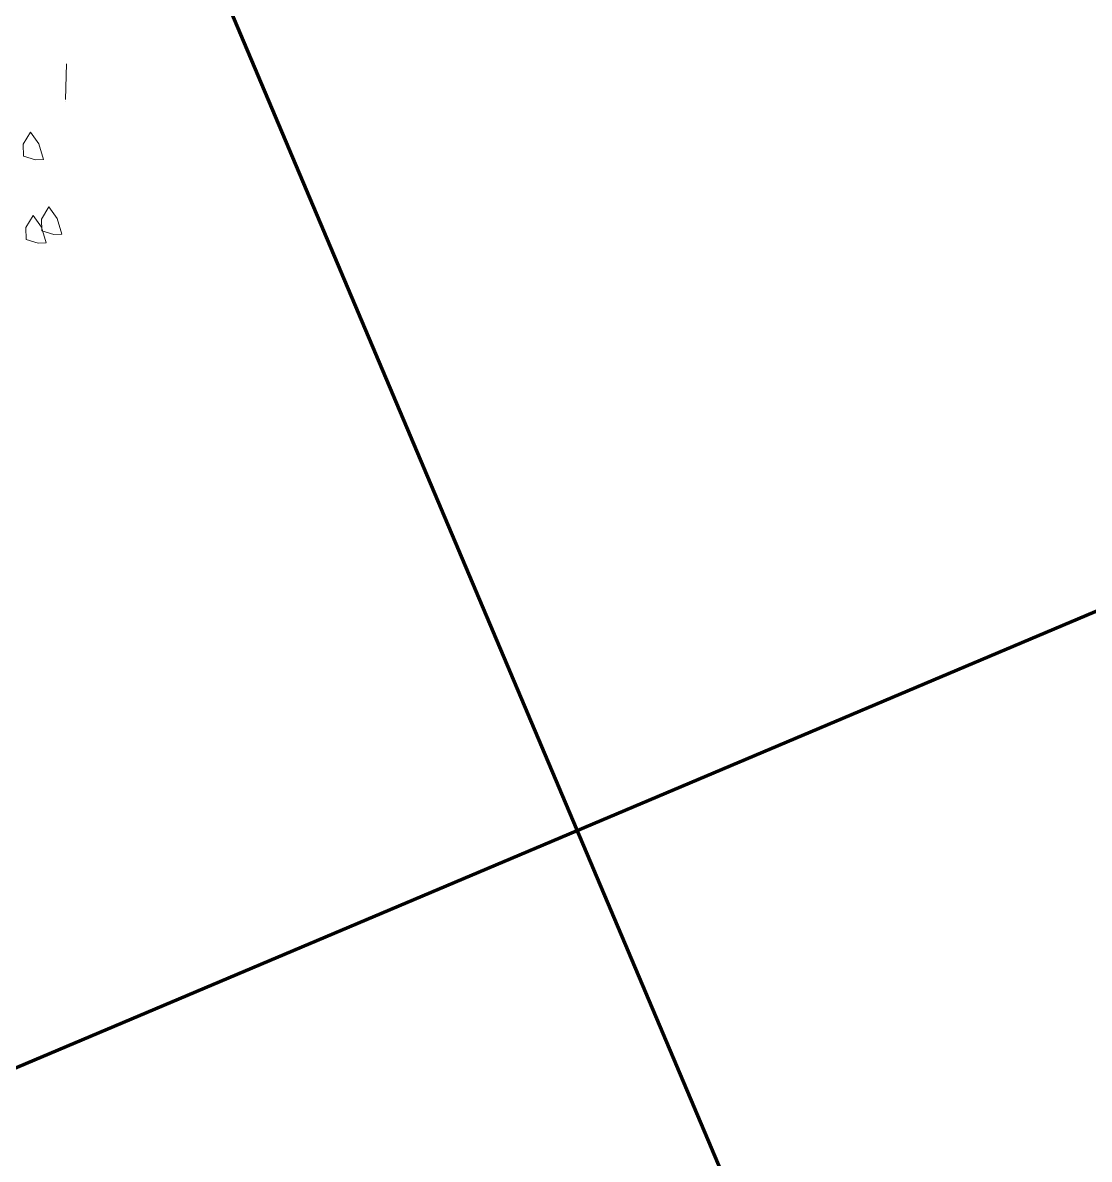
# Model space of a CAD drawing. Header units: millimetres. Extents: x 111 to 1506, y 14 to 566.
# Drawn here: x 253.21 to 254.801, y 162.738 to 164.433 of the extents above; entities that cross this region are included whole.
import ezdxf

# ---------------------------------------------------------------- set-up
doc = ezdxf.new("R2010")
doc.units = ezdxf.units.MM
doc.layers.add('ARBOLES', color=78, linetype='Continuous', lineweight=5)
doc.layers.add('GRASS', color=56, linetype='Continuous', lineweight=0)

# ---------------------------------------------------------------- blocks, each defined once
blk = doc.blocks.new('E1E')
at = {"layer": 'ARBOLES', "ltscale": 0.2}
for p, q in [((94.5376, 57.7708), (94.5376, 57.7708)), ((94.5622, 57.7074), (94.5397, 57.767))]:
    blk.add_line(p, q, dxfattribs=at)
for points in [[(94.4883, 58.0243), (94.5107, 58.0265), (94.5194, 58.007), (94.5151, 57.9817), (94.4934, 57.9954), (94.4753, 58.0185)], [(94.4681, 57.9997), (94.4905, 58.0019), (94.4992, 57.9824), (94.4948, 57.9571), (94.4732, 57.9708), (94.4551, 57.9939)], [(94.5491, 57.8877), (94.5715, 57.8899), (94.5802, 57.8704), (94.5759, 57.8451), (94.5542, 57.8588), (94.5361, 57.8819)]]:
    blk.add_lwpolyline(points, close=True, dxfattribs=at)

msp = doc.modelspace()

# ---------------------------------------------------------------- hatches: boundary and pattern name
at = {"layer": 'GRASS', "lineweight": 100, "ltscale": 1000, "true_color": 0x636466}
h = msp.add_hatch(dxfattribs=at)
h.set_pattern_fill('ANSI37', color=251, scale=18, angle=-112.08523)
h.set_pattern_definition([(292.91477, (798.2566, 1597.5663), (2.0724414, 0.8760632), []), (22.91477, (798.2566, 1597.5663), (-0.8760632, 2.0724414), [])])
h.paths.add_polyline_path([(271.95695, 142.38523), (282.61554, 174.27589), (251.13806, 188.40453), (245.13569, 169.81182), (271.60185, 142.74844)])

# ---------------------------------------------------------------- block references
at = {"layer": 'ARBOLES', "color": 0, "xscale": 0.8310831642732954, "yscale": 0.8310831642732954, "zscale": 0.8310831642732954, "rotation": 157.9147716791316}
msp.add_blockref('E1E', (344.13031, 179.26356), dxfattribs=at)

doc.saveas('drawing.dxf')
